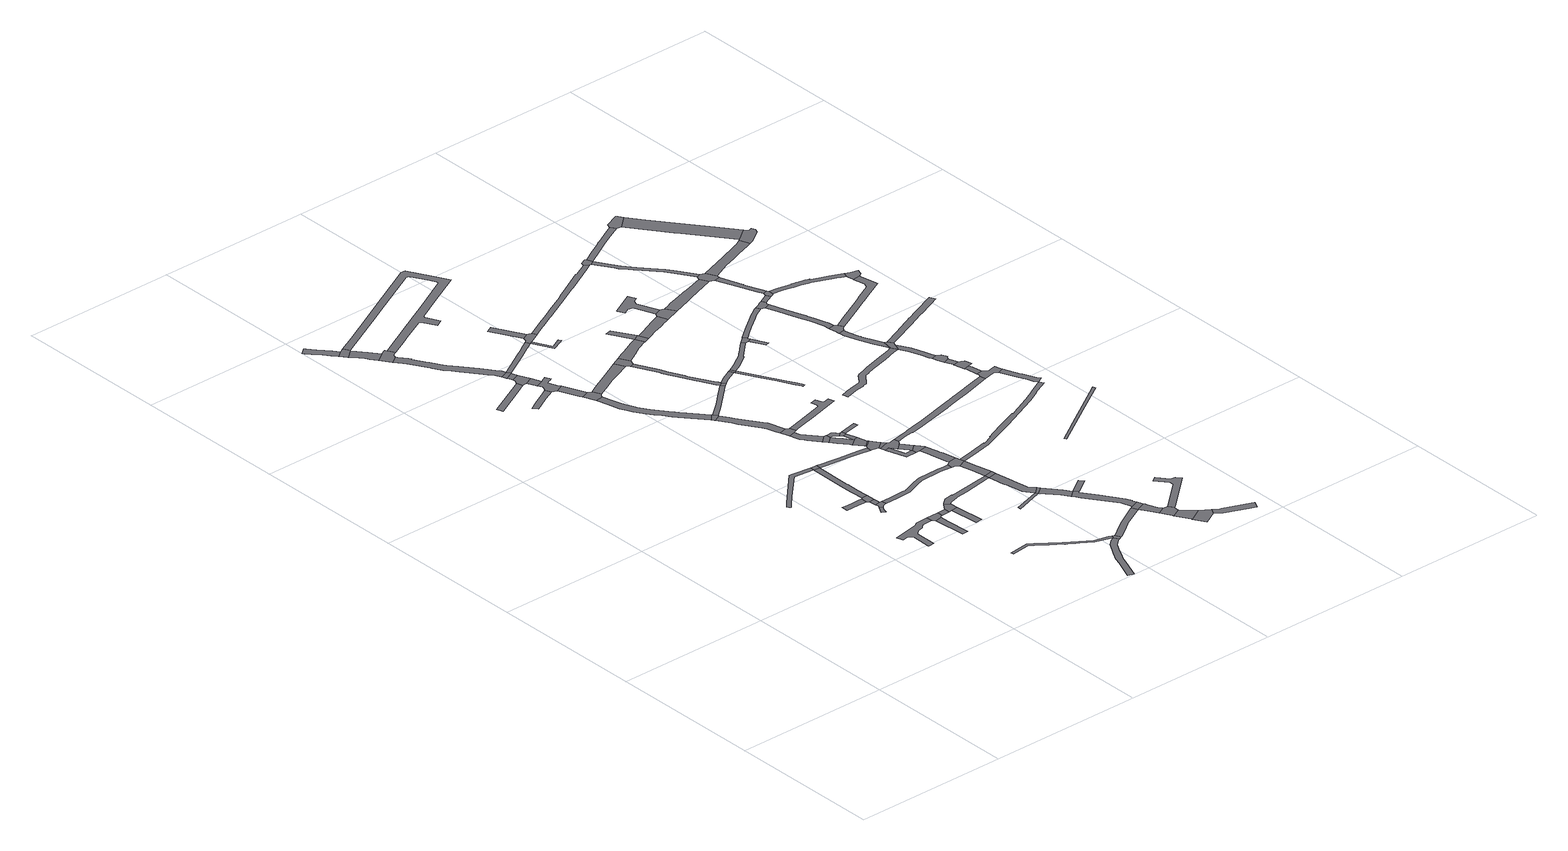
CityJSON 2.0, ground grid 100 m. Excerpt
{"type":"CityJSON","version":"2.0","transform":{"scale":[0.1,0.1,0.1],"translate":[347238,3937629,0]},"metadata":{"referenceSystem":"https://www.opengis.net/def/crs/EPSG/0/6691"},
"CityObjects":{
"road1":{"type":"Road","attributes":{"RoadStructureAttribute.sectionType":"1"},"geometry":[{"type":"MultiSurface","lod":"1","boundaries":[[[0,1,2,3,4,5,6,7,8,9,10]]]}]},
"road2":{"type":"Road","geometry":[{"type":"MultiSurface","lod":"1","boundaries":[[[11,5,4,12,13,14,15]]]}]},
"road3":{"type":"Road","attributes":{"RoadStructureAttribute.sectionType":"1"},"geometry":[{"type":"MultiSurface","lod":"1","boundaries":[[[16,17,18,19,20,21,22,23,24,25,26,27,28,29,30,31]]]}]},
"road4":{"type":"Road","attributes":{"RoadStructureAttribute.sectionType":"1"},"geometry":[{"type":"MultiSurface","lod":"1","boundaries":[[[32,33,34,35,36,37,13,12]]]}]},
"road5":{"type":"Road","attributes":{"RoadStructureAttribute.sectionType":"1"},"geometry":[{"type":"MultiSurface","lod":"1","boundaries":[[[38,39,40,41,42,43]]]}]},
"road6":{"type":"Road","geometry":[{"type":"MultiSurface","lod":"1","boundaries":[[[44,36,35,45,46,47,48,49,50]]]}]},
"road7":{"type":"Road","attributes":{"RoadStructureAttribute.sectionType":"1"},"geometry":[{"type":"MultiSurface","lod":"1","boundaries":[[[51,52,53,54,55,56,57,58,59,60,61]]]}]},
"road8":{"type":"Road","attributes":{"RoadStructureAttribute.sectionType":"1"},"geometry":[{"type":"MultiSurface","lod":"1","boundaries":[[[62,63,64,65,66,67,68,69,70,71,72]]]}]},
"road9":{"type":"Road","geometry":[{"type":"MultiSurface","lod":"1","boundaries":[[[73,74,75,76,77]]]}]},
"road10":{"type":"Road","attributes":{"RoadStructureAttribute.sectionType":"1"},"geometry":[{"type":"MultiSurface","lod":"1","boundaries":[[[78,79,80,81,82,83,84,85,86]]]}]},
"road11":{"type":"Road","attributes":{"RoadStructureAttribute.sectionType":"1"},"geometry":[{"type":"MultiSurface","lod":"1","boundaries":[[[45,87,88,89,90,91,92,93,94,95,96,97,98,99,100,101,102,103,104,105,106,107,108,109,110,111,112,113,114,115,46]]]}]},
"road12":{"type":"Road","geometry":[{"type":"MultiSurface","lod":"1","boundaries":[[[116,77,76,117,118,119,120,121,122,123]]]}]},
"road13":{"type":"Road","attributes":{"RoadStructureAttribute.sectionType":"1"},"geometry":[{"type":"MultiSurface","lod":"1","boundaries":[[[122,124,125,126,127,123]]]}]},
"road14":{"type":"Road","geometry":[{"type":"MultiSurface","lod":"1","boundaries":[[[128,129,130,62,72,127,126]]]}]},
"road15":{"type":"Road","attributes":{"RoadStructureAttribute.sectionType":"1"},"geometry":[{"type":"MultiSurface","lod":"1","boundaries":[[[131,132,133,134,135]]]}]},
"road16":{"type":"Road","geometry":[{"type":"MultiSurface","lod":"1","boundaries":[[[136,16,31,135,134,137,138]]]}]},
"road17":{"type":"Road","geometry":[{"type":"MultiSurface","lod":"1","boundaries":[[[139,100,99,140,141,142]]]}]},
"road18":{"type":"Road","geometry":[{"type":"MultiSurface","lod":"1","boundaries":[[[143,144,145,146,38,43,147]]]}]},
"road19":{"type":"Road","attributes":{"RoadStructureAttribute.sectionType":"1"},"geometry":[{"type":"MultiSurface","lod":"1","boundaries":[[[141,148,149,145,144,142]]]}]},
"road20":{"type":"Road","attributes":{"RoadStructureAttribute.sectionType":"1"},"geometry":[{"type":"MultiSurface","lod":"1","boundaries":[[[143,147,150,151,152]]]}]},
"road21":{"type":"Road","attributes":{"RoadStructureAttribute.sectionType":"1"},"geometry":[{"type":"MultiSurface","lod":"1","boundaries":[[[153,154,155,136,138]]]}]},
"road22":{"type":"Road","geometry":[{"type":"MultiSurface","lod":"1","boundaries":[[[151,156,157,86,85,158,159,160,161,162,163,164,165,166,167,152]]]}]},
"road23":{"type":"Road","attributes":{"RoadStructureAttribute.sectionType":"1"},"geometry":[{"type":"MultiSurface","lod":"1","boundaries":[[[159,158,168,169,170,171]]]}]},
"road24":{"type":"Road","geometry":[{"type":"MultiSurface","lod":"1","boundaries":[[[172,51,61,173,174]]]}]},
"road25":{"type":"Road","geometry":[{"type":"MultiSurface","lod":"1","boundaries":[[[170,175,176,177,178,179,180,171]]]}]},
"road26":{"type":"Road","attributes":{"RoadStructureAttribute.sectionType":"1"},"geometry":[{"type":"MultiSurface","lod":"1","boundaries":[[[181,182,183,184]]]}]},
"road27":{"type":"Road","attributes":{"RoadStructureAttribute.sectionType":"1"},"geometry":[{"type":"MultiSurface","lod":"1","boundaries":[[[185,186,187,188,189,190,191,192,193,194,195,196,197,198,199,200,201,202,203,204,205,206,207,208,209,210]]]}]},
"road28":{"type":"Road","geometry":[{"type":"MultiSurface","lod":"1","boundaries":[[[183,211,212,155,154,184]]]}]},
"road29":{"type":"Road","attributes":{"RoadStructureAttribute.sectionType":"1"},"geometry":[{"type":"MultiSurface","lod":"1","boundaries":[[[213,214,215,216,217,218,219,220,221,222,223,224,225,226,227,228,229,230,231,232,233,234,235,236,237,238,176,175]]]}]},
"road30":{"type":"Road","attributes":{"RoadStructureAttribute.sectionType":"1"},"geometry":[{"type":"MultiSurface","lod":"1","boundaries":[[[239,240,241,242,243,244,245,246,247,248,249,250,251,252,253,254,255,256,257,210]]]}]},
"road31":{"type":"Road","attributes":{"RoadStructureAttribute.sectionType":"1"},"geometry":[{"type":"MultiSurface","lod":"1","boundaries":[[[258,259,260,261,262,130,129,263,264,265,266,267,268,173,269,270,271,272,273,274,275,276,277,278,279,174,173,61]]]}]},
"road32":{"type":"Road","attributes":{"RoadStructureAttribute.sectionType":"1"},"geometry":[{"type":"MultiSurface","lod":"1","boundaries":[[[120,280,281,282,283,284,285,286,287,288,289,290,291,292,293,294,295,296,297,298,299,300,301,302,121]]]}]},
"road33":{"type":"Road","geometry":[{"type":"MultiSurface","lod":"1","boundaries":[[[303,304,305,226,225,306,307]]]}]},
"road34":{"type":"Road","geometry":[{"type":"MultiSurface","lod":"1","boundaries":[[[14,308,309,310,311,312,313,314,315,316,317,318,319,320,321,322,323,50,49,324,325,326,327,328,329,330,331,332,333,334,335,336,337,338,339,340,341,342,15]]]}]},
"road35":{"type":"Road","attributes":{"RoadStructureAttribute.sectionType":"1"},"geometry":[{"type":"MultiSurface","lod":"1","boundaries":[[[343,344,345,346,347,348,349,350,351,352,353,354,355,303,307]]]}]},
"road36":{"type":"Road","attributes":{"RoadStructureAttribute.sectionType":"1"},"geometry":[{"type":"MultiSurface","lod":"1","boundaries":[[[356,357,358,359,360,361,100,139,362,363,364,365,366,367,368,369,370,371,372,373,374,375,368]]]}]},
"road37":{"type":"Road","attributes":{"RoadStructureAttribute.sectionType":"1"},"geometry":[{"type":"MultiSurface","lod":"1","boundaries":[[[376,377,378,379,380,381,382,180,179,383,384,385,386,387,388]]]}]},
"road38":{"type":"Road","attributes":{"RoadStructureAttribute.sectionType":"1"},"geometry":[{"type":"MultiSurface","lod":"1","boundaries":[[[389,390,391,392,393,394,212,211,395,396,397,398,399,400,401]]]}]},
"road39":{"type":"Road","geometry":[{"type":"MultiSurface","lod":"1","boundaries":[[[257,402,403,185,210]]]}]},
"road40":{"type":"Road","geometry":[{"type":"MultiSurface","lod":"1","boundaries":[[[404,405,350,349,406,407]]]}]},
"road41":{"type":"Road","attributes":{"RoadStructureAttribute.sectionType":"1"},"geometry":[{"type":"MultiSurface","lod":"1","boundaries":[[[406,408,409,410,411,412,413,414,407]]]}]},
"road42":{"type":"Road","geometry":[{"type":"MultiSurface","lod":"1","boundaries":[[[415,413,412,416,417,418]]]}]},
"road43":{"type":"Road","attributes":{"RoadStructureAttribute.sectionType":"1"},"geometry":[{"type":"MultiSurface","lod":"1","boundaries":[[[419,420,421,418,417,422,423,424,425]]]}]},
"road44":{"type":"Road","attributes":{"RoadStructureAttribute.sectionType":"1"},"geometry":[{"type":"MultiSurface","lod":"1","boundaries":[[[426,427,428,429,430,431]]]}]},
"road45":{"type":"Road","attributes":{"RoadStructureAttribute.sectionType":"1"},"geometry":[{"type":"MultiSurface","lod":"1","boundaries":[[[432,433,434,435]]]}]},
"road46":{"type":"Road","attributes":{"RoadStructureAttribute.sectionType":"1"},"geometry":[{"type":"MultiSurface","lod":"1","boundaries":[[[436,437,438,439,440,305,304,441,442,443,444,445,446]]]}]},
"road47":{"type":"Road","geometry":[{"type":"MultiSurface","lod":"1","boundaries":[[[375,447,448,449,432,435,450,356,368]]]}]},
"road48":{"type":"Road","attributes":{"RoadStructureAttribute.sectionType":"1"},"geometry":[{"type":"MultiSurface","lod":"1","boundaries":[[[451,452,453,454,455,456,457,415,418]]]}]},
"road49":{"type":"Road","geometry":[{"type":"MultiSurface","lod":"1","boundaries":[[[425,424,458,459,460,461,462]]]}]},
"road50":{"type":"Road","attributes":{"RoadStructureAttribute.sectionType":"1"},"geometry":[{"type":"MultiSurface","lod":"1","boundaries":[[[460,459,463,464]]]}]},
"road51":{"type":"Road","geometry":[{"type":"MultiSurface","lod":"1","boundaries":[[[463,274,273,465,466,467,468,464]]]}]},
"road52":{"type":"Road","geometry":[{"type":"MultiSurface","lod":"1","boundaries":[[[469,470,454,453,471,472,473]]]}]},
"road53":{"type":"Road","attributes":{"RoadStructureAttribute.sectionType":"1"},"geometry":[{"type":"MultiSurface","lod":"1","boundaries":[[[472,425,462,473]]]}]},
"road54":{"type":"Road","geometry":[{"type":"MultiSurface","lod":"1","boundaries":[[[388,387,474,475,476,477,478]]]}]},
"road55":{"type":"Road","attributes":{"RoadStructureAttribute.sectionType":"1"},"geometry":[{"type":"MultiSurface","lod":"1","boundaries":[[[479,480,481,482,483,484,485,486,487]]]}]},
"road56":{"type":"Road","geometry":[{"type":"MultiSurface","lod":"1","boundaries":[[[488,489,467,466,490]]]}]},
"road57":{"type":"Road","geometry":[{"type":"MultiSurface","lod":"1","boundaries":[[[491,483,482,492,493,494,495,496,497,488,490]]]}]},
"road58":{"type":"Road","attributes":{"RoadStructureAttribute.sectionType":"1"},"geometry":[{"type":"MultiSurface","lod":"1","boundaries":[[[401,498,499,500,501,502,503,504,426,505,506,507,508,509,510]]]}]},
"road59":{"type":"Road","geometry":[{"type":"MultiSurface","lod":"1","boundaries":[[[511,505,426,431]]]}]},
"road60":{"type":"Road","attributes":{"RoadStructureAttribute.sectionType":"1"},"geometry":[{"type":"MultiSurface","lod":"1","boundaries":[[[512,513,514,515,516,517,518,519,476,475,520,521,522,523,524,525,526,527,528,436,529]]]}]},
"road61":{"type":"Road","geometry":[{"type":"MultiSurface","lod":"1","boundaries":[[[530,389,401,510]]]}]},
"road62":{"type":"Road","attributes":{"RoadStructureAttribute.sectionType":"1"},"geometry":[{"type":"MultiSurface","lod":"1","boundaries":[[[531,532,494,493,533,534,487]]]}]},
"road63":{"type":"Road","geometry":[{"type":"MultiSurface","lod":"1","boundaries":[[[535,288,287,536,537,538,539,540]]]}]},
"road64":{"type":"Road","attributes":{"RoadStructureAttribute.sectionType":"1"},"geometry":[{"type":"MultiSurface","lod":"1","boundaries":[[[469,541,542,470]]]}]},
"road65":{"type":"Road","attributes":{"RoadStructureAttribute.sectionType":"1"},"geometry":[{"type":"MultiSurface","lod":"1","boundaries":[[[543,544,545,546,547,403,402,548,549,550,551,552,553,554,555,556,557,558,559,560,561,562,563,552,564]]]}]},
"road66":{"type":"Road","attributes":{"RoadStructureAttribute.sectionType":"1"},"geometry":[{"type":"MultiSurface","lod":"1","boundaries":[[[565,566,538,537,567,389,530]]]}]},
"road67":{"type":"Road","attributes":{"RoadStructureAttribute.sectionType":"1"},"geometry":[{"type":"MultiSurface","lod":"1","boundaries":[[[568,511,431,569,570,571]]]}]},
"road68":{"type":"Road","attributes":{"RoadStructureAttribute.sectionType":"1"},"geometry":[{"type":"MultiSurface","lod":"1","boundaries":[[[572,573,574,575,576,577,578,579,580,581,582,583,584,535,540]]]}]},
"road69":{"type":"Road","geometry":[{"type":"MultiSurface","lod":"1","boundaries":[[[404,585,586,587,588,589,590,591,592,593,594,595,596,597,405]]]}]},
"road70":{"type":"Road","geometry":[{"type":"MultiSurface","lod":"1","boundaries":[[[598,599,600,531,487,486,601,602,576,575]]]}]},
"road71":{"type":"Road","geometry":[{"type":"MultiSurface","lod":"1","boundaries":[[[603,529,436,446]]]}]},
"road72":{"type":"Road","attributes":{"RoadStructureAttribute.sectionType":"1"},"geometry":[{"type":"MultiSurface","lod":"1","boundaries":[[[604,605,606,607,478,477,608,609,610,611,612,613,614,615,616,617]]]}]},
"road73":{"type":"Road","attributes":{"RoadStructureAttribute.sectionType":"1"},"geometry":[{"type":"MultiSurface","lod":"1","boundaries":[[[618,619,620,621,622,623,571,570,624,625,626,627,628]]]}]},
"road74":{"type":"Road","attributes":{"RoadStructureAttribute.sectionType":"1"},"geometry":[{"type":"MultiSurface","lod":"1","boundaries":[[[603,629,630,631,632,633,529]]]}]},
"road75":{"type":"Road","geometry":[{"type":"MultiSurface","lod":"1","boundaries":[[[552,563,628,627,564]]]}]},
"road76":{"type":"Road","geometry":[{"type":"MultiSurface","lod":"1","boundaries":[[[634,635,571,623]]]}]},
"road77":{"type":"Road","geometry":[{"type":"MultiSurface","lod":"1","boundaries":[[[636,637,638,556,555,639,640,641,642,643]]]}]},
"road78":{"type":"Road","geometry":[{"type":"MultiSurface","lod":"1","boundaries":[[[632,631,644,645,646]]]}]},
"road79":{"type":"Road","attributes":{"RoadStructureAttribute.sectionType":"1"},"geometry":[{"type":"MultiSurface","lod":"1","boundaries":[[[647,648,649,617]]]}]},
"road80":{"type":"Road","attributes":{"RoadStructureAttribute.sectionType":"1"},"geometry":[{"type":"MultiSurface","lod":"1","boundaries":[[[642,650,651,652,653,654,643]]]}]},
"road81":{"type":"Road","geometry":[{"type":"MultiSurface","lod":"1","boundaries":[[[647,617,616,655,656,657]]]}]},
"road82":{"type":"Road","attributes":{"RoadStructureAttribute.sectionType":"1"},"geometry":[{"type":"MultiSurface","lod":"1","boundaries":[[[644,658,659,660,661,662,663,664,665,666,667,668,645]]]}]},
"road83":{"type":"Road","geometry":[{"type":"MultiSurface","lod":"1","boundaries":[[[651,669,670,671,652]]]}]},
"road84":{"type":"Road","attributes":{"RoadStructureAttribute.sectionType":"1"},"geometry":[{"type":"MultiSurface","lod":"1","boundaries":[[[645,672,673,674,675,676,677,678,679,680,681,682,683,684,685,686,687,688,689,646]]]}]},
"road85":{"type":"Road","attributes":{"RoadStructureAttribute.sectionType":"1"},"geometry":[{"type":"MultiSurface","lod":"1","boundaries":[[[448,690,691,692,693,694,695,696,697,698,699,700,701,702,703,704,705,706,707,708,709,710,711,712,713,714,449]]]}]},
"road86":{"type":"Road","attributes":{"RoadStructureAttribute.sectionType":"1"},"geometry":[{"type":"MultiSurface","lod":"1","boundaries":[[[656,715,716,717,718,719,720,721,722,723,724,725,726,727,728,729,730,657]]]}]},
"road87":{"type":"Road","geometry":[{"type":"MultiSurface","lod":"1","boundaries":[[[731,732,733,734,735,736,737,738,638,637]]]}]},
"road88":{"type":"Road","attributes":{"RoadStructureAttribute.sectionType":"1"},"geometry":[{"type":"MultiSurface","lod":"1","boundaries":[[[739,740,741,742,743,744,745,746,671,670]]]}]},
"road89":{"type":"Road","attributes":{"RoadStructureAttribute.sectionType":"1"},"geometry":[{"type":"MultiSurface","lod":"1","boundaries":[[[747,748,749,750,751,752,753,754,755,756,757,758,759,760,761,762,763,764,765,766,767,768,769,496,495]]]}]},
"road90":{"type":"Road","attributes":{"RoadStructureAttribute.sectionType":"1"},"geometry":[{"type":"MultiSurface","lod":"1","boundaries":[[[770,771,772,773,774,775,776,777,778,779,780,781]]]}]},
"road91":{"type":"Road","geometry":[{"type":"MultiSurface","lod":"1","boundaries":[[[782,783,784,785,786,787,681,680,788]]]}]},
"road92":{"type":"Road","attributes":{"RoadStructureAttribute.sectionType":"1"},"geometry":[{"type":"MultiSurface","lod":"1","boundaries":[[[789,790,791,792,793,794,795,796,797,798,799,800,801,802,803,804,805,806,807,808,809,539,538,810,811,812,813,814,815,816,817,818,819,820,821,822,823,824,825]]]}]},
"road93":{"type":"Road","geometry":[{"type":"MultiSurface","lod":"1","boundaries":[[[780,722,721,826,827,781]]]}]},
"road94":{"type":"Road","attributes":{"RoadStructureAttribute.sectionType":"1"},"geometry":[{"type":"MultiSurface","lod":"1","boundaries":[[[828,829,782,788]]]}]},
"road95":{"type":"Road","attributes":{"RoadStructureAttribute.sectionType":"1"},"geometry":[{"type":"MultiSurface","lod":"1","boundaries":[[[830,831,832,833,834,835,836,837,838,839,840,841,842,843,844,845,846,847,848,849,850,851,852,853,854,855,856,857,858,859,860,861,862,863,864,865,866,867,868]]]}]},
"road96":{"type":"Road","attributes":{"RoadStructureAttribute.sectionType":"1"},"geometry":[{"type":"MultiSurface","lod":"1","boundaries":[[[784,869,870,871,872,873,874,875,876,877,878,879,880,881,882,883,884,885,886,887,888,889,890,785]]]}]},
"road97":{"type":"Road","attributes":{"RoadStructureAttribute.sectionType":"1"},"geometry":[{"type":"MultiSurface","lod":"1","boundaries":[[[891,892,893,894,895,896,897,898,827,826,899,900,901]]]}]},
"road98":{"type":"Road","geometry":[{"type":"MultiSurface","lod":"1","boundaries":[[[902,903,702,701,904,905,906,907]]]}]},
"road99":{"type":"Road","attributes":{"RoadStructureAttribute.sectionType":"1"},"geometry":[{"type":"MultiSurface","lod":"1","boundaries":[[[908,909,910,911,912,913,914,915,916,917]]]}]},
"road100":{"type":"Road","attributes":{"RoadStructureAttribute.sectionType":"1"},"geometry":[{"type":"MultiSurface","lod":"1","boundaries":[[[918,919,920,921,922,923,924,925,926,927,928,929,930,931,932,933,934,935,868]]]}]},
"road101":{"type":"Road","attributes":{"RoadStructureAttribute.sectionType":"1"},"geometry":[{"type":"MultiSurface","lod":"1","boundaries":[[[936,937,938,939,940,941,942,943,944,945,946,905,904,947,948,949,950,951,952,953,954]]]}]},
"road102":{"type":"Road","geometry":[{"type":"MultiSurface","lod":"1","boundaries":[[[955,956,957,958,959,960,878,877,961]]]}]},
"road103":{"type":"Road","attributes":{"RoadStructureAttribute.sectionType":"1"},"geometry":[{"type":"MultiSurface","lod":"1","boundaries":[[[961,962,963,964,965,966,967,968,969,970,971,972,973,974,975,976,955]]]}]},
"road104":{"type":"Road","geometry":[{"type":"MultiSurface","lod":"1","boundaries":[[[977,968,967,978,979,925,924,980,981]]]}]},
"road105":{"type":"Road","geometry":[{"type":"MultiSurface","lod":"1","boundaries":[[[982,918,868,867,983,984]]]}]},
"road106":{"type":"Road","attributes":{"RoadStructureAttribute.sectionType":"1"},"geometry":[{"type":"MultiSurface","lod":"1","boundaries":[[[985,986,987,988,989,990,983,867,991,992,993,994]]]}]},
"road107":{"type":"Road","attributes":{"RoadStructureAttribute.sectionType":"1"},"geometry":[{"type":"MultiSurface","lod":"1","boundaries":[[[995,996,997,998,999,1000,1001,1002]]]}]},
"road108":{"type":"Road","attributes":{"RoadStructureAttribute.sectionType":"1"},"geometry":[{"type":"MultiSurface","lod":"1","boundaries":[[[1003,1004,1005,1006,1007,1008]]]}]},
"road109":{"type":"Road","geometry":[{"type":"MultiSurface","lod":"1","boundaries":[[[1009,1010,1011,985,994,1012,1013,1003,1008]]]}]},
"road110":{"type":"Road","geometry":[{"type":"MultiSurface","lod":"1","boundaries":[[[1014,1015,1006,1005,995,1002]]]}]},
"road111":{"type":"Road","geometry":[{"type":"MultiSurface","lod":"1","boundaries":[[[1016,1017,1018,1019,1020,1021,999,998,1022,759,758,757,1023,1024]]]}]},
"road112":{"type":"Road","attributes":{"RoadStructureAttribute.sectionType":"1"},"geometry":[{"type":"MultiSurface","lod":"1","boundaries":[[[1025,1026,1027,958,957]]]}]},
"road113":{"type":"Road","attributes":{"RoadStructureAttribute.sectionType":"1"},"geometry":[{"type":"MultiSurface","lod":"1","boundaries":[[[1028,1029,1030,1031,1032,1033,1034,906,905,1035,1036,1037,1038,1039,1040,1041,1042,1043]]]}]},
"road114":{"type":"Road","geometry":[{"type":"MultiSurface","lod":"1","boundaries":[[[1044,1045,1046,1047,936,954,891,901]]]}]},
"road115":{"type":"Road","attributes":{"RoadStructureAttribute.sectionType":"1"},"geometry":[{"type":"MultiSurface","lod":"1","boundaries":[[[1048,1049,1050,1051,1016,1024,1052,1053,1054,1055,1056,825]]]}]},
"road116":{"type":"Road","attributes":{"RoadStructureAttribute.sectionType":"1"},"geometry":[{"type":"MultiSurface","lod":"1","boundaries":[[[1057,1058,1059,1060,1061,1062,1045,1044,1063,1064,1065]]]}]},
"road117":{"type":"Road","geometry":[{"type":"MultiSurface","lod":"1","boundaries":[[[1026,1025,1066,1067,1068,1057,1065]]]}]},
"road118":{"type":"Road","attributes":{"RoadStructureAttribute.sectionType":"1"},"geometry":[{"type":"MultiSurface","lod":"1","boundaries":[[[1069,1070,1071,1072,1073,1074,1075,1076,1077,1078,1079,1080,1081,1082,1083,1084,1085,1086,1087,1088,1089,1090,1091,1092,982,984]]]}]},
"road119":{"type":"Road","attributes":{"RoadStructureAttribute.sectionType":"1"},"geometry":[{"type":"MultiSurface","lod":"1","boundaries":[[[1093,1094,1095,1096,1097,1098,1099,977,981,1100,1101,1102,1103,1104,1105,1106,1107,1108,1109]]]}]},
"road120":{"type":"Road","attributes":{"RoadStructureAttribute.sectionType":"1"},"geometry":[{"type":"MultiSurface","lod":"1","boundaries":[[[1046,1110,1111,1112,1113,1114,1115,1116,1117,1118,1119,1120,1121,1047]]]}]},
"road121":{"type":"Road","geometry":[{"type":"MultiSurface","lod":"1","boundaries":[[[1122,1043,1042,1123,1124,1125,1126]]]}]},
"road122":{"type":"Road","attributes":{"RoadStructureAttribute.sectionType":"1"},"geometry":[{"type":"MultiSurface","lod":"1","boundaries":[[[1127,1128,1129,1130,1131,1132,1133,1134,1135,1136,1137,1138,1139,1068,1067,1140,1141,1142,1143,1144,1145,1146,1147,1148,1149,1150,1151]]]}]},
"road123":{"type":"Road","attributes":{"function":"3","RoadStructureAttribute.sectionType":"1"},"geometry":[{"type":"MultiSurface","lod":"1","boundaries":[[[1123,1152,1153,1154,1155,1156,1157,1158,1124]]]}]},
"road124":{"type":"Road","geometry":[{"type":"MultiSurface","lod":"1","boundaries":[[[1108,1159,1160,1161,1127,1151,1109]]]}]},
"road125":{"type":"Road","geometry":[{"type":"MultiSurface","lod":"1","boundaries":[[[1162,1163,1164,1155,1154,1165,1117,1116,1166,1167]]]}]}
},
"vertices":[
[14,4849,0],[39,4820,0],[79,4773,0],[110,4736,0],[138,4702,0],[179,4735,0],[150,4771,0],[92,4841,0],[54,4887,0],[47,4895,0],[5,4860,0],
[185,4737,0],[172,4661,0],[226,4706,0],[230,4710,0],[210,4750,0],
[1435,1223,0],[1357,1222,0],[1333,1205,0],[1165,1171,0],[1177,1131,0],[1212,1138,0],[1242,1117,0],[1240,992,0],[1240,988,0],[1244,989,0],[1282,992,0],[1282,1125,0],[1306,1151,0],[1344,1159,0],[1368,1182,0],[1436,1183,0],
[187,4643,0],[232,4588,0],[247,4565,0],[276,4523,0],[335,4563,0],[288,4630,0],
[686,3826,0],[626,3796,0],[418,3689,0],[432,3651,0],[625,3750,0],[698,3788,0],
[374,4583,0],[321,4458,0],[368,4490,0],[375,4510,0],[393,4519,0],[403,4525,0],[381,4569,0],
[1310,2060,0],[1190,2072,0],[1166,2075,0],[956,1859,0],[927,1828,0],[936,1816,0],[942,1807,0],[965,1831,0],[1021,1891,0],[1176,2045,0],[1307,2031,0],
[1300,1618,0],[1274,1618,0],[1236,1617,0],[1195,1617,0],[1156,1618,0],[1156,1600,0],[1156,1576,0],[1196,1576,0],[1236,1576,0],[1274,1576,0],[1294,1576,0],
[1284,1435,0],[1307,1422,0],[1318,1452,0],[1326,1469,0],[1310,1482,0],
[726,3652,0],[619,3596,0],[612,3592,0],[572,3567,0],[594,3538,0],[617,3550,0],[696,3593,0],[775,3631,0],[756,3668,0],
[355,4408,0],[357,4406,0],[378,4372,0],[438,4271,0],[442,4263,0],[476,4205,0],[505,4167,0],[532,4133,0],[599,4045,0],[631,4004,0],[634,4000,0],[655,3974,0],[671,3936,0],[723,3958,0],[714,3983,0],[691,4013,0],[665,4047,0],[650,4069,0],[637,4086,0],[563,4180,0],[521,4233,0],[519,4237,0],[471,4320,0],[468,4325,0],[452,4354,0],[419,4412,0],[423,4414,0],[412,4429,0],[376,4481,0],
[1319,1496,0],[1338,1481,0],[1351,1487,0],[1366,1490,0],[1369,1490,0],[1363,1522,0],[1350,1523,0],[1316,1519,0],
[1350,1536,0],[1350,1538,0],[1348,1568,0],[1311,1566,0],
[1347,1605,0],[1347,1625,0],[1307,1623,0],
[1467,960,0],[1509,963,0],[1499,1116,0],[1496,1174,0],[1454,1166,0],
[1515,1225,0],[1502,1185,0],[1516,1188,0],
[738,3932,0],[672,3932,0],[682,3908,0],[734,3929,0],
[781,3815,0],[750,3891,0],[699,3870,0],[698,3852,0],[729,3794,0],
[684,3903,0],[686,3899,0],
[753,3742,0],[757,3733,0],[806,3753,0],
[1542,1189,0],[1572,1191,0],[1569,1227,0],
[769,3703,0],[761,3670,0],[803,3620,0],[853,3642,0],[847,3654,0],[821,3718,0],[841,3727,0],[850,3731,0],[856,3734,0],[857,3734,0],[864,3738,0],[847,3773,0],
[805,3616,0],[857,3492,0],[865,3473,0],[917,3494,0],
[1319,2059,0],[1347,2026,0],[1351,2054,0],
[896,3396,0],[947,3404,0],[954,3423,0],[958,3425,0],[968,3430,0],[942,3483,0],
[1610,1005,0],[1653,1008,0],[1637,1197,0],[1594,1193,0],
[2078,394,0],[2061,401,0],[1972,425,0],[1829,519,0],[1824,523,0],[1699,618,0],[1692,623,0],[1665,644,0],[1636,640,0],[1535,628,0],[1538,608,0],[1654,625,0],[1661,626,0],[1681,610,0],[1686,606,0],[1698,597,0],[1754,554,0],[1822,502,0],[1823,501,0],[1837,492,0],[1873,469,0],[1914,443,0],[1928,433,0],[1963,409,0],[2055,383,0],[2070,377,0],
[1634,1250,0],[1603,1272,0],
[915,3320,0],[921,3294,0],[921,3293,0],[935,3241,0],[954,3202,0],[970,3169,0],[971,3167,0],[1011,3104,0],[1037,3067,0],[1063,3031,0],[1097,2983,0],[1118,2957,0],[1237,2813,0],[1273,2853,0],[1184,2965,0],[1172,2977,0],[1142,3012,0],[1138,3016,0],[1134,3021,0],[1057,3127,0],[1017,3191,0],[1017,3192,0],[1013,3198,0],[985,3258,0],[976,3289,0],[966,3329,0],
[2044,362,0],[2008,332,0],[1999,317,0],[1963,253,0],[1929,195,0],[1914,149,0],[1875,51,0],[1863,24,0],[1861,17,0],[1898,3,0],[1949,132,0],[1957,155,0],[1966,178,0],[1983,207,0],[2007,252,0],[2029,291,0],[2037,305,0],[2071,333,0],[2088,341,0],
[1307,2010,0],[1302,1794,0],[1304,1718,0],[1304,1707,0],[1305,1699,0],[1345,1659,0],[1344,1692,0],[1344,1723,0],[1342,1786,0],[1342,1791,0],[1342,1795,0],[1388,2020,0],[1544,1999,0],[1622,1988,0],[1675,1981,0],[1684,1979,0],[1689,2012,0],[1678,2014,0],[1627,2020,0],[1498,2033,0],[1440,2041,0],[1382,2050,0],
[1452,1493,0],[1552,1496,0],[1650,1535,0],[1678,1544,0],[1693,1548,0],[1805,1550,0],[1825,1549,0],[1900,1543,0],[1902,1577,0],[1871,1578,0],[1833,1580,0],[1811,1581,0],[1771,1581,0],[1689,1576,0],[1669,1572,0],[1666,1571,0],[1639,1562,0],[1602,1548,0],[1550,1529,0],[1549,1529,0],[1544,1527,0],[1525,1527,0],[1433,1524,0],
[1297,2819,0],[1299,2827,0],[1282,2851,0],[1250,2800,0],[1251,2795,0],
[592,4895,0],[628,4914,0],[985,5097,0],[995,5096,0],[1005,5092,0],[1009,5087,0],[1010,5087,0],[1057,4996,0],[1082,4947,0],[1080,4935,0],[1075,4929,0],[1072,4926,0],[1071,4926,0],[841,4807,0],[702,4735,0],[661,4714,0],[522,4585,0],[555,4602,0],[608,4629,0],[659,4654,0],[712,4682,0],[726,4676,0],[730,4674,0],[773,4591,0],[817,4616,0],[777,4703,0],[781,4717,0],[935,4797,0],[1156,4912,0],[1101,5015,0],[1027,5153,0],[1002,5155,0],[611,4955,0],[558,4928,0],[320,4806,0],
[1301,2712,0],[1319,2681,0],[1319,2680,0],[1392,2560,0],[1408,2537,0],[1424,2479,0],[1432,2453,0],[1481,2468,0],[1452,2584,0],[1452,2585,0],[1436,2607,0],[1345,2743,0],[1329,2767,0],
[1015,4129,0],[994,4117,0],[993,4116,0],[964,4098,0],[936,4081,0],[900,4061,0],[904,4027,0],[905,4027,0],[976,4069,0],[1003,4085,0],[1004,4085,0],[1030,4101,0],[1032,4101,0],[1097,3972,0],[1159,4001,0],[1183,4012,0],[1174,4029,0],[1165,4025,0],[1106,3997,0],[1048,4110,0],
[1163,3594,0],[1159,3592,0],[1144,3584,0],[1039,3532,0],[1027,3526,0],[971,3497,0],[943,3483,0],[981,3436,0],[1019,3455,0],[1106,3499,0],[1159,3521,0],[1265,3565,0],[1233,3629,0],
[1981,1350,0],[1774,1322,0],[1703,1313,0],[1702,1319,0],[1648,1312,0],[1607,1278,0],[1644,1259,0],[1654,1264,0],[1705,1277,0],[1713,1278,0],[1788,1290,0],[1972,1319,0],[1983,1320,0],
[2110,352,0],[2093,387,0],
[1517,2416,0],[1503,2456,0],[1449,2395,0],[1495,2409,0],
[1462,2350,0],[1468,2332,0],[1477,2319,0],[1492,2297,0],[1544,2229,0],[1588,2265,0],[1504,2373,0],
[1609,2266,0],[1545,2227,0],[1566,2200,0],[1610,2234,0],
[1677,2146,0],[1652,2179,0],[1645,2188,0],[1596,2162,0],[1641,2104,0],[1649,2093,0],[1692,2127,0],
[2066,1029,0],[1921,981,0],[1889,971,0],[1892,953,0],[1928,965,0],[2076,1013,0],
[1079,4188,0],[980,4379,0],[940,4359,0],[1039,4167,0],
[1523,3061,0],[1508,3050,0],[1452,2999,0],[1371,2924,0],[1358,2913,0],[1369,2885,0],[1392,2904,0],[1467,2974,0],[1481,2987,0],[1528,3030,0],[1540,3039,0],
[1048,4111,0],[1122,4150,0],[1107,4178,0],[1030,4138,0],
[1631,2236,0],[1641,2227,0],[1657,2212,0],[1678,2234,0],[1662,2250,0],[1644,2267,0],[1624,2266,0],
[1692,2037,0],[1696,2033,0],[1737,2070,0],[1736,2071,0],[1721,2134,0],
[1699,2029,0],[1743,2062,0],
[1701,1976,0],[1735,1970,0],[1784,2008,0],[1755,2045,0],
[1701,2213,0],[1696,2238,0],[1673,2198,0],[1673,2197,0],[1703,2205,0],
[1282,3555,0],[1286,3546,0],[1316,3559,0],[1324,3590,0],[1291,3657,0],
[1848,1827,0],[1809,1825,0],[1803,1846,0],[1779,1934,0],[1748,1925,0],[1775,1835,0],[1787,1794,0],[1861,1797,0],[1860,1828,0],
[1805,1980,0],[1784,2007,0],[1738,1960,0],
[1747,1931,0],[1782,1930,0],[1809,1894,0],[1850,1925,0],[1867,1952,0],[1861,1982,0],[1825,1974,0],
[1987,1298,0],[1996,1236,0],[2001,1211,0],[2002,1204,0],[2019,1114,0],[2024,1088,0],[2066,1030,0],[2111,1066,0],[2078,1107,0],[2071,1148,0],[2070,1156,0],[2053,1263,0],[2044,1333,0],
[2123,1051,0],
[1537,3097,0],[1532,3108,0],[1452,3258,0],[1444,3273,0],[1421,3326,0],[1420,3326,0],[1404,3364,0],[1381,3415,0],[1359,3391,0],[1366,3375,0],[1381,3341,0],[1394,3312,0],[1418,3260,0],[1457,3187,0],[1465,3170,0],[1512,3082,0],[1513,3079,0],[1545,3078,0],
[2039,1362,0],
[1901,1861,0],[1868,1902,0],[1831,1865,0],[1840,1854,0],
[1929,1594,0],[1930,1540,0],[1945,1527,0],[2000,1548,0],[1992,1580,0],[1986,1607,0],
[1814,2236,0],[1806,2262,0],
[2353,549,0],[2204,466,0],[2176,446,0],[2159,433,0],[2103,392,0],[2121,358,0],[2175,395,0],[2230,434,0],[2239,441,0],[2380,516,0],[2415,451,0],[2431,422,0],[2440,406,0],[2489,434,0],[2487,437,0],[2476,453,0],[2475,454,0],[2472,462,0],[2451,517,0],[2445,532,0],[2442,540,0],[2360,552,0],
[2020,1454,0],[2012,1490,0],[1965,1443,0],
[2204,952,0],[2159,915,0],[2191,867,0],[2235,904,0],
[1967,1691,0],[1961,1714,0],[1958,1728,0],[1940,1807,0],[1886,1795,0],[1886,1794,0],[1886,1792,0],[1897,1745,0],[1904,1715,0],[1907,1696,0],[1916,1653,0],[1925,1610,0],[1926,1607,0],
[1539,2424,0],[1557,2429,0],[1688,2464,0],[1887,2517,0],[1877,2556,0],[1841,2546,0],[1826,2560,0],[1817,2596,0],[1778,2584,0],[1786,2549,0],[1779,2530,0],[1693,2507,0],[1542,2467,0],
[1939,1812,0],[1924,1833,0],[1904,1857,0],[1877,1798,0],[1883,1796,0],
[1562,3055,0],
[1443,3730,0],[1429,3723,0],[1358,3689,0],[1338,3680,0],[1329,3592,0],[1339,3598,0],[1375,3620,0],[1386,3626,0],[1389,3628,0],[1447,3662,0],[1459,3669,0],[1513,3690,0],[1521,3693,0],[1498,3752,0],
[2416,607,0],[2416,608,0],[2401,646,0],[2316,776,0],[2252,873,0],[2261,878,0],[2207,843,0],[2224,819,0],[2353,627,0],[2374,560,0],[2427,581,0],
[1597,3081,0],[1663,3114,0],[1672,3120,0],[1659,3145,0],[1583,3107,0],
[2360,944,0],[2335,972,0],
[2542,394,0],[2546,396,0],[2523,428,0],[2448,393,0],[2462,366,0],[2479,336,0],[2481,331,0],[2542,364,0],
[1676,3113,0],[1691,3122,0],[1676,3153,0],
[1534,3772,0],[1456,3912,0],[1416,3899,0],
[2531,239,0],[2533,235,0],[2621,283,0],[2609,294,0],[2602,300,0],
[1552,3705,0],[1560,3708,0],[1537,3766,0],
[1679,3108,0],[1749,2973,0],[1787,2901,0],[1843,2790,0],[1860,2756,0],[1864,2749,0],[1881,2756,0],[1873,2772,0],[1854,2810,0],[1824,2868,0],[1753,3004,0],
[2576,157,0],[2661,204,0],[2686,243,0],
[1742,3148,0],[1773,3169,0],[1828,3207,0],[1825,3212,0],[1826,3213,0],[1831,3218,0],[1898,3282,0],[1925,3306,0],[1932,3313,0],[1914,3333,0],[1861,3283,0],[1860,3282,0],[1857,3279,0],[1821,3245,0],[1812,3236,0],[1779,3214,0],[1726,3179,0],[1725,3177,0],
[1175,4178,0],[1176,4178,0],[1208,4194,0],[1252,4217,0],[1289,4235,0],[1306,4243,0],[1508,4347,0],[1593,4390,0],[1606,4396,0],[1798,4500,0],[1829,4516,0],[1844,4524,0],[1815,4543,0],[1719,4492,0],[1716,4498,0],[1574,4422,0],[1496,4378,0],[1483,4370,0],[1457,4355,0],[1353,4303,0],[1352,4303,0],[1303,4278,0],[1218,4234,0],[1179,4215,0],[1120,4185,0],
[1561,3708,0],[1655,3745,0],[1656,3745,0],[1706,3764,0],[1731,3774,0],[1758,3784,0],[1779,3791,0],[1756,3856,0],[1714,3840,0],[1707,3837,0],[1694,3832,0],[1584,3784,0],[1583,3783,0],[1551,3771,0],[1549,3770,0],[1538,3767,0],
[2554,402,0],[2788,610,0],[2761,638,0],[2734,644,0],[2676,715,0],[2644,691,0],[2705,616,0],[2705,590,0],
[2709,172,0],[2850,116,0],[2877,105,0],[2895,97,0],[2914,142,0],[2778,196,0],[2734,213,0],[2726,218,0],
[1929,1964,0],[1988,1975,0],[1992,1976,0],[1993,1970,0],[2045,1980,0],[2312,2043,0],[2349,2053,0],[2422,2071,0],[2489,2089,0],[2608,2123,0],[2681,2139,0],[2675,2165,0],[2672,2179,0],[2601,2161,0],[2444,2119,0],[2410,2110,0],[2379,2102,0],[2347,2094,0],[2114,2038,0],[2027,2017,0],[1981,2006,0],[1969,2004,0],[1938,1997,0],
[1757,4037,0],[1767,4065,0],[1798,4081,0],[1775,4126,0],[1625,4048,0],[1624,4047,0],[1626,4044,0],[1647,4003,0],[1684,4022,0],[1713,4012,0],[1767,3884,0],[1814,3901,0],
[1981,3328,0],[1974,3342,0],[1975,3347,0],[1958,3369,0],[1947,3360,0],[1923,3341,0],[1955,3315,0],
[2782,1868,0],[2751,1851,0],[2743,1847,0],[2698,1823,0],[2555,1758,0],[2549,1755,0],[2547,1754,0],[2541,1751,0],[2539,1758,0],[2427,1714,0],[2388,1699,0],[2349,1682,0],[2338,1678,0],[2314,1667,0],[2290,1657,0],[2281,1653,0],[2284,1647,0],[2212,1617,0],[2211,1623,0],[2210,1622,0],[2099,1601,0],[2017,1551,0],[2130,1574,0],[2220,1592,0],[2233,1598,0],[2309,1628,0],[2363,1649,0],[2408,1667,0],[2441,1681,0],[2507,1708,0],[2705,1794,0],[2731,1807,0],[2790,1839,0],[2792,1840,0],[2812,1851,0],[2894,1890,0],[2877,1919,0],
[1877,3825,0],[1842,3890,0],
[2007,3224,0],[2031,3232,0],
[2476,2731,0],[2411,2712,0],[2269,2671,0],[2242,2661,0],[2219,2654,0],[2211,2651,0],[2201,2648,0],[2185,2642,0],[2169,2632,0],[2153,2612,0],[2129,2580,0],[2123,2573,0],[2112,2571,0],[2104,2569,0],[2077,2563,0],[2046,2559,0],[2014,2552,0],[1966,2536,0],[1976,2497,0],[2025,2513,0],[2053,2519,0],[2084,2524,0],[2113,2530,0],[2121,2532,0],[2134,2534,0],[2142,2537,0],[2151,2544,0],[2160,2556,0],[2184,2588,0],[2196,2602,0],[2202,2606,0],[2214,2610,0],[2228,2614,0],[2232,2616,0],[2281,2633,0],[2401,2667,0],[2488,2693,0],[2524,2701,0],[2502,2742,0],
[1979,3350,0],[2021,3383,0],[2066,3419,0],[2067,3419,0],[2150,3480,0],[2159,3487,0],[2176,3499,0],[2226,3529,0],[2241,3537,0],[2228,3562,0],[2209,3553,0],[2206,3552,0],[2172,3530,0],[2168,3527,0],[2159,3522,0],[2135,3504,0],[2113,3488,0],[2084,3466,0],[2052,3443,0],[2050,3442,0],[2031,3427,0],[1993,3397,0],
[2193,4001,0],[2068,3964,0],[2036,3954,0],[2024,3951,0],[1957,3931,0],[1908,3915,0],[1898,3911,0],[1882,3905,0],[1989,3865,0],[2034,3881,0],[2222,3949,0],
[1819,4564,0],[1817,4554,0],[1852,4523,0],[1879,4538,0],[1866,4577,0],[1857,4581,0],
[2971,1617,0],[2684,1432,0],[2664,1421,0],[2577,1364,0],[2586,1352,0],[2856,1522,0],[2957,1587,0],[3049,1646,0],[3073,1661,0],[3065,1677,0],
[2514,2812,0],[2490,2869,0],[2461,2938,0],[2460,2942,0],[2457,2948,0],[2437,3022,0],[2433,3053,0],[2393,3049,0],[2395,3030,0],[2396,3016,0],[2417,2944,0],[2420,2933,0],[2446,2870,0],[2458,2841,0],[2485,2777,0],[2486,2776,0],[2490,2764,0],[2491,2763,0],
[2235,4041,0],[2162,4153,0],[2162,4154,0],[2152,4170,0],[2126,4211,0],[2124,4212,0],[2020,4333,0],[2018,4335,0],[1965,4400,0],[1934,4450,0],[1887,4524,0],[1924,4406,0],[1936,4386,0],[1956,4364,0],[1990,4321,0],[1995,4316,0],[2103,4192,0],[2136,4140,0],[2205,4031,0],
[2305,3541,0],[2302,3550,0],[2311,3567,0],[2297,3597,0],[2279,3588,0],[2256,3576,0],[2267,3528,0],
[2293,3451,0],[2312,3392,0],[2342,3303,0],[2358,3256,0],[2385,3163,0],[2387,3128,0],[2427,3131,0],[2424,3169,0],[2412,3211,0],[2412,3212,0],[2395,3269,0],[2384,3303,0],[2380,3316,0],[2379,3317,0],[2338,3442,0],
[2444,3119,0],[2390,3086,0],[2390,3083,0],[2447,3076,0],[2462,3084,0],
[2533,2802,0],[2544,2748,0],[2551,2767,0],
[2638,2512,0],[2630,2537,0],[2612,2593,0],[2605,2616,0],[2589,2662,0],[2544,2747,0],[2552,2647,0],[2580,2561,0],[2594,2516,0],[2600,2500,0],
[2663,2298,0],[2665,2293,0],[2667,2282,0],[2677,2211,0],[2718,2217,0],[2712,2254,0],[2707,2283,0],[2702,2307,0],
[2627,2423,0],[2646,2372,0],[2646,2370,0],[2684,2379,0],[2682,2385,0],[2664,2437,0],
[2673,2457,0],[2680,2460,0],[2665,2498,0],[2611,2466,0],[2611,2464,0],
[2733,2316,0],[2719,2363,0],
[2818,2159,0],[2814,2170,0],[2806,2206,0],[2779,2200,0],[2750,2193,0],[2737,2203,0],[2680,2193,0],[2759,2157,0],[2780,2144,0],
[2373,3598,0],[2359,3627,0],[2333,3614,0],
[2174,4742,0],[2117,4712,0],[2046,4676,0],[2044,4675,0],[2012,4657,0],[1952,4625,0],[1951,4624,0],[1975,4592,0],[2065,4644,0],[2077,4651,0],[2085,4655,0],[2159,4692,0],[2190,4707,0],[2197,4711,0],[2217,4722,0],[2195,4753,0],
[2254,3937,0],[2291,3944,0],[2296,3963,0],[2262,4027,0],
[2916,1939,0],[2897,1963,0],[2865,2043,0],[2862,2051,0],[2818,2051,0],[2827,2030,0],[2848,1978,0],[2848,1977,0],[2862,1942,0],
[2394,3662,0],[2380,3695,0],[2339,3795,0],[2344,3797,0],[2342,3800,0],[2342,3801,0],[2291,3835,0],[2350,3688,0],[2365,3650,0],
[2384,3603,0],[2403,3613,0],[2399,3647,0],
[2570,2775,0],[2626,2798,0],[2643,2806,0],[2711,2834,0],[2778,2862,0],[2779,2863,0],[2800,2872,0],[2876,2903,0],[2884,2906,0],[2968,2941,0],[2988,2950,0],[3042,2972,0],[3027,3010,0],[2958,2981,0],[2939,2973,0],[2921,2966,0],[2869,2944,0],[2853,2937,0],[2814,2921,0],[2789,2911,0],[2778,2906,0],[2752,2895,0],[2687,2868,0],[2643,2849,0],
[2840,3430,0],[2840,3427,0],[2857,3357,0],[2841,3323,0],[2741,3272,0],[2701,3251,0],[2509,3153,0],[2498,3102,0],[2518,3112,0],[2611,3160,0],[2719,3215,0],[2730,3220,0],[2812,3262,0],[2912,3313,0],[2890,3436,0],[2890,3439,0],[2840,3431,0],
[2409,4015,0],[2494,4046,0],[2572,4074,0],[2573,4075,0],[2575,4075,0],[2656,4103,0],[2666,4107,0],[2643,4173,0],[2598,4149,0],[2593,4147,0],[2572,4139,0],[2456,4097,0],
[2206,4782,0],[2245,4716,0],[2325,4783,0],[2308,4816,0],[2298,4822,0],
[2845,3517,0],[2763,3553,0],[2650,3596,0],[2658,3598,0],[2651,3601,0],[2640,3604,0],[2634,3605,0],[2593,3616,0],[2577,3620,0],[2573,3621,0],[2548,3627,0],[2543,3623,0],[2468,3641,0],[2404,3613,0],[2464,3608,0],[2508,3597,0],[2534,3590,0],[2581,3579,0],[2622,3568,0],[2639,3564,0],[2754,3519,0],[2792,3502,0],[2804,3497,0],[2821,3490,0],[2831,3485,0],
[2427,4473,0],[2451,4442,0],[2651,4181,0],[2734,4242,0],[2621,4395,0],[2517,4530,0],[2397,4686,0],
[2912,3455,0],[2923,3488,0],[2879,3502,0],
[2789,4202,0],[2778,4226,0],[2754,4215,0],[2647,4177,0],[2690,4115,0],[2780,4175,0]
]}
